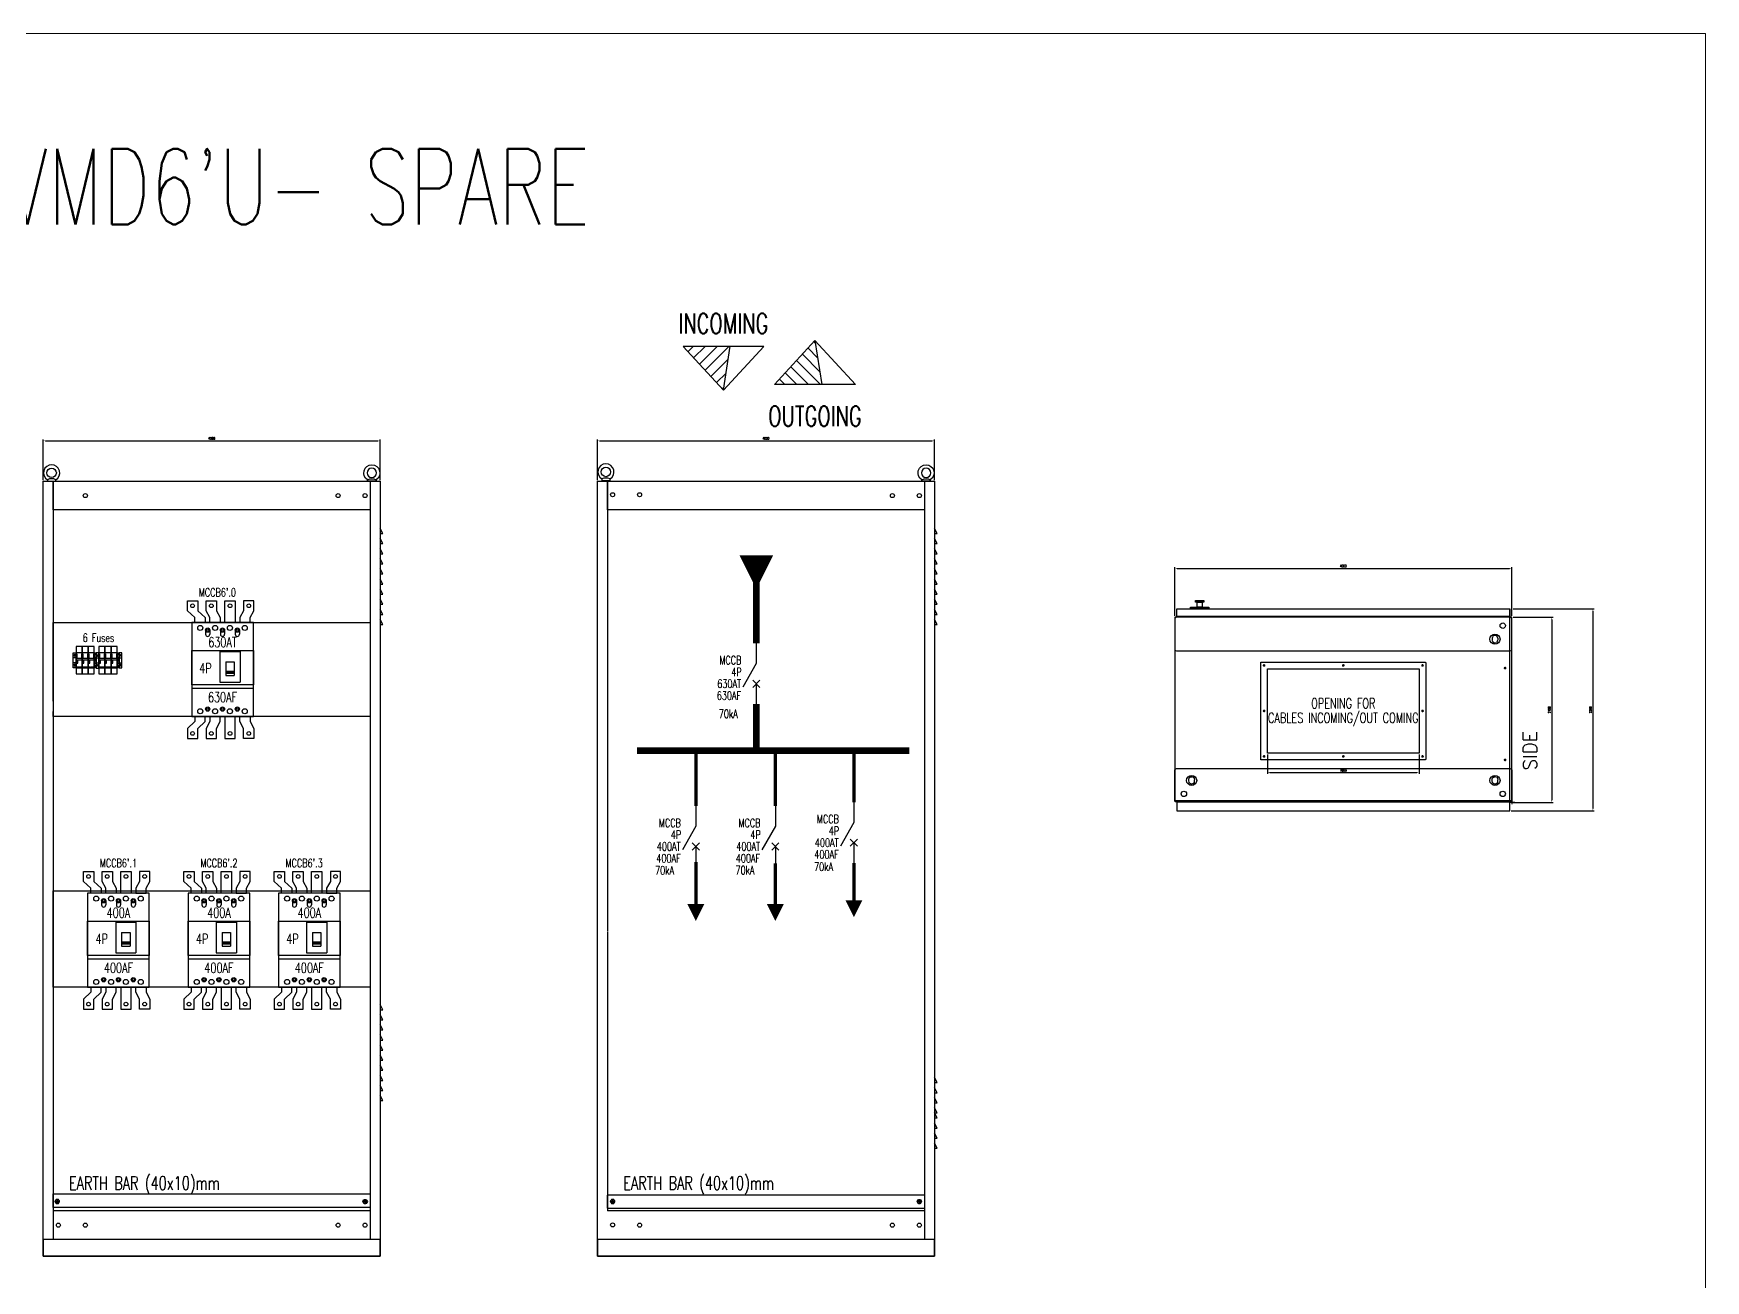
# Model space of a CAD drawing. Header units: inches. Extents: x 187 to 137830, y 99 to 66837.
# Drawn here: x 58298 to 78142, y 52033 to 66837 of the extents above; entities that cross this region are included whole.
import ezdxf
from ezdxf.enums import TextEntityAlignment as Align

# ---------------------------------------------------------------- set-up
doc = ezdxf.new("R2010")
doc.units = ezdxf.units.IN
doc.header["$MEASUREMENT"] = 0
doc.linetypes.add('HIDDEN', pattern=[0.375, 0.25, -0.125])
for name, color, linetype in [('accessory', 9, 'Continuous'), ('BOLT', 40, 'Continuous'), ('BUSBAR', 31, 'Continuous'), ('CHANGE', 4, 'Continuous'), ('Dim', 9, 'Continuous'), ('FRAME', 3, 'Continuous'), ('revise', 5, 'Continuous'), ('text', 2, 'Continuous')]:
    doc.layers.add(name, color=color, linetype=linetype)
doc.styles.add('SIMPLEX', font='SIMPLEX.shx', dxfattribs={"width": 0.7})
doc.styles.add('VNI-HELVE-CONDENSE', font='')
doc.styles.get('VNI-HELVE-CONDENSE').set_extended_font_data('VNI-Helve-Condense')
doc.dimstyles.new('STANDARD$0', dxfattribs={"dimscale": 2, "dimtxt": 12, "dimasz": 13, "dimexe": 10, "dimexo": 10, "dimgap": 10, "dimtad": 1, "dimdec": 0, "dimzin": 0, "dimdsep": 46, "dimtxsty": 'VNI-HELVE-CONDENSE', "dimcen": 2, "dimdle": 2, "dimclrd": 1, "dimclre": 1, "dimclrt": 2, "dimadec": 0, "dimazin": 0, "dimtfac": 1, "dimtdec": 0, "dimtofl": 0, "dimtmove": 0, "dimatfit": 3, "dimfxl": 1, "dimtolj": 1, "dimtzin": 0, "dimarcsym": 1})

# ---------------------------------------------------------------- blocks, each defined once
blk = doc.blocks.new('EYE BOLT')
at = {"layer": 'CHANGE'}
blk.add_line((-12.5, 0), (12.5, 0), dxfattribs=at)
at = {"layer": 'CHANGE', "linetype": 'Continuous'}
for p, q in [((12.5, 4.5), (6.1, 7)), ((12.5, 4.5), (6.1, 7)), ((12.5, 0), (12.5, 4.5)), ((12.5, 0), (12.5, 4.5))]:
    blk.add_line(p, q, dxfattribs=at)
blk.add_lwpolyline([(12.5, 0), (12.5, 4.5), (6.1, 7), (-6.1, 7), (-12.5, 4.5), (-12.5, 0)], dxfattribs=at)
blk.add_circle((0, 25), 14, dxfattribs=at)
blk.add_arc((0, 25), 24, 301.3323, 238.6677, dxfattribs=at)
blk = doc.blocks.new('*D157')
at = {"layer": 'DEFPOINTS', "color": 0, "transparency": 16777216}
for p in [(62414, 62000), (58414, 61520), (62414, 61520)]:
    blk.add_point(p, dxfattribs=at)
at = {"layer": 'Dim', "color": 8, "lineweight": -2, "transparency": 16777216}
for p, q in [((58414, 61535), (58414, 62015)), ((58441, 62000), (62387, 62000)), ((62414, 61535), (62414, 62015))]:
    blk.add_line(p, q, dxfattribs=at)
at = {"layer": 'Dim', "color": 8, "transparency": 16777216}
for points in [[(58441, 62005), (58441, 61996), (58414, 62000)], [(62387, 62005), (62387, 61996), (62414, 62000)]]:
    blk.add_solid(points, dxfattribs=at)
at = {"layer": 'Dim', "color": 6, "transparency": 16777216, "insert": (60414, 62029), "char_height": 27, "attachment_point": 5, "style": 'SIMPLEX'}
blk.add_mtext('\\A1;4000', dxfattribs=at)
blk = doc.blocks.new('BOL-12')
at = {"linetype": 'Continuous'}
for p, q in [((-13.4, 0), (13.4, 0)), ((-6, 10.4), (-12, 0)), ((-12, 0), (-6, -10.4)), ((6, 10.4), (-6, 10.4)), ((0, 13.4), (0, -13.4)), ((12, 0), (6, 10.4)), ((6, -10.4), (12, 0)), ((-6, -10.4), (6, -10.4))]:
    blk.add_line(p, q, dxfattribs=at)
for radius in [10.4, 8.39]:
    blk.add_circle((0, 0), radius, dxfattribs=at)
blk = doc.blocks.new('A$C0EF74EEC')
at = {"layer": 'CHANGE'}
for p, q in [((-30, -3.5), (-30, -94.5)), ((-30, -3.5), (30, -3.5)), ((-12.5, -33.5), (12.5, -33.5)), ((-12.5, -33.5), (-12.5, -74.5)), ((12.5, -33.5), (12.5, -74.5)), ((30, -3.5), (30, -94.5)), ((-30, -94.5), (30, -94.5)), ((-12.5, -74.5), (12.5, -74.5))]:
    blk.add_line(p, q, dxfattribs=at)
at = {"layer": 'CHANGE', "const_width": 10}
blk.add_lwpolyline([(-12.5, -64.5), (12.5, -64.5)], dxfattribs=at)
blk = doc.blocks.new('A$C50AB5FA1')
at = {"layer": 'CHANGE'}
blk.add_lwpolyline([(-91.5, 112), (91.5, 112), (91.5, 10), (-91.5, 10)], close=True, dxfattribs=at)
blk.add_blockref('A$C0EF74EEC', (22, 112), dxfattribs=at)
blk = doc.blocks.new('A$C0B0E2ACB')
at = {"layer": 'CHANGE'}
for p, q in [((-50.25, 162.5), (-50.25, 150)), ((-37.75, 162.5), (-37.75, 150)), ((-6.25, 162.5), (-6.25, 150)), ((6.25, 162.5), (6.25, 150)), ((37.75, 162.5), (37.75, 150)), ((50.25, 162.5), (50.25, 150))]:
    blk.add_line(p, q, dxfattribs=at)
at = {"layer": 'CHANGE', "linetype": 'Continuous', "ltscale": 0.4}
blk.add_line((-91.5, -10), (91.5, -10), dxfattribs=at)
blk.add_lwpolyline([(-91.5, -94.25), (91.5, -94.25), (91.5, 184.75), (-91.5, 184.75)], close=True, dxfattribs=at)
at = {"layer": 'CHANGE'}
for centre, radius in [((-66, 169), 7.5), ((-44, 162.5), 6.25), ((-44, 162.5), 6.25), ((-44, 162.5), 3.55), ((-22, 169), 7.5), ((0, 162.5), 6.25), ((0, 162.5), 6.25), ((0, 162.5), 3.55), ((22, 169), 7.5), ((44, 162.5), 6.25), ((44, 162.5), 3.55), ((66, 169), 7.5), ((-66, -78.5), 7.5), ((-44, -72), 6.25), ((-44, -72), 6.25), ((-44, -72), 3.55), ((-22, -78.5), 7.5), ((0, -72), 6.25), ((0, -72), 6.25), ((0, -72), 3.55), ((22, -78.5), 7.5), ((44, -72), 6.25), ((44, -72), 6.25), ((44, -72), 3.55), ((66, -78.5), 7.5)]:
    blk.add_circle(centre, radius, dxfattribs=at)
for centre in [(-44, 150), (0, 150), (44, 150)]:
    blk.add_arc(centre, 6.25, 180, 0, dxfattribs=at)
blk = doc.blocks.new('A$C25310AB9')
at = {"layer": 'CHANGE'}
for name, p in [('A$C0B0E2ACB', (91.5, 94.25)), ('A$C50AB5FA1', (91.5, 84.25))]:
    blk.add_blockref(name, p, dxfattribs=at)
blk = doc.blocks.new('A$C4D155230')
at = {"layer": 'CHANGE'}
for points in [[(-165, 204.5), (-165, 174.5), (-143, 154.5), (-143, 139.5), (-173.5, 139.5), (-173.5, 154.5), (-195.5, 174.5), (-195.5, 204.5), (-165, 204.5)], [(-109.5, 204.5), (-109.5, 174.5), (-98.5, 154.5), (-98.5, 139.5), (-129, 139.5), (-129, 154.5), (-140, 174.5), (-140, 204.5), (-109.5, 204.5)], [(-29, 204.5), (-29, 174.5), (-40, 154.5), (-40, 139.5), (-9.5, 139.5), (-9.5, 154.5), (1.5, 174.5), (1.5, 204.5), (-29, 204.5)], [(-165, -204.5), (-165, -174.5), (-143, -154.5), (-143, -139.5), (-173.5, -139.5), (-173.5, -154.5), (-195.5, -174.5), (-195.5, -204.5), (-165, -204.5)], [(-109.5, -204.5), (-109.5, -174.5), (-98.5, -154.5), (-98.5, -139.5), (-129, -139.5), (-129, -154.5), (-140, -174.5), (-140, -204.5), (-109.5, -204.5)], [(-29, -204.5), (-29, -174.5), (-40, -154.5), (-40, -139.5), (-9.5, -139.5), (-9.5, -154.5), (1.5, -174.5), (1.5, -204.5), (-29, -204.5)]]:
    blk.add_lwpolyline(points, dxfattribs=at)
for points in [[(-84.5, 204.5), (-54, 204.5), (-54, 139.5), (-84.5, 139.5)], [(-84.5, -204.5), (-54, -204.5), (-54, -139.5), (-84.5, -139.5)]]:
    blk.add_lwpolyline(points, close=True, dxfattribs=at)
for centre in [(-180.25, 189.5), (-124.75, 189.5), (-69.25, 189.5), (-13.75, 189.5), (-180.25, -189.5), (-124.75, -189.5), (-69.25, -189.5), (-13.75, -189.5)]:
    blk.add_circle(centre, 5.5, dxfattribs=at)
blk.add_blockref('A$C25310AB9', (-183, -139.5), dxfattribs=at)
at = {"layer": 'text', "style": 'SIMPLEX', "width": 0.7}
blk.add_text('400AF', height=30, dxfattribs=at).set_placement((-91.5, -81.77), align=Align.MIDDLE_CENTER)
blk = doc.blocks.new('A$C09140C5A')
at = {"layer": 'CHANGE'}
blk.add_blockref('A$C4D155230', (183, 0), dxfattribs=at)
at = {"layer": 'text', "style": 'SIMPLEX', "width": 0.7}
for tag, p in [('250A', (91.5, 81.6)), ('4P', (41.7, 3.9))]:
    blk.add_attdef(tag, text='', height=30, dxfattribs=at).set_placement(p, align=Align.MIDDLE)
blk = doc.blocks.new('0')
at = {"layer": 'CHANGE'}
for p, q in [((0, 19), (2, 19)), ((0, 6), (2, 6)), ((18, 5), (0, 5)), ((18, 0), (0, 0)), ((2, 19), (2, 6)), ((5, -8), (5, 0)), ((16, 19), (18, 19)), ((16, 19), (16, 6)), ((16, 6), (18, 6)), ((0, -8), (5, -8)), ((0.5, -1), (4, -1)), ((0.5, -1), (0.5, -7)), ((0.5, -7), (4, -7)), ((4, -7), (4, -1))]:
    blk.add_line(p, q, dxfattribs=at)
for points in [[(0, 23), (18, 23), (18, -23), (0, -23)], [(0, 23), (18, 23), (18, 5), (0, 5)]]:
    blk.add_lwpolyline(points, close=True, dxfattribs=at)
at = {"layer": 'text', "style": 'SIMPLEX', "width": 0.8}
blk.add_text('legrand', height=3, dxfattribs=at).set_placement((2, -21))
blk = doc.blocks.new('fuse')
at = {"layer": 'CHANGE'}
blk.add_lwpolyline([(18, 40.6), (0, 40.6), (0, -40.5), (18, -40.5)], close=True, dxfattribs=at)
blk.add_blockref('0', (0, 0))
blk = doc.blocks.new('End-stopper')
at = {"layer": 'CHANGE', "linetype": 'Continuous'}
for p, q in [((0, 7.5), (8, 7.5)), ((0, -7.5), (8, -7.5))]:
    blk.add_line(p, q, dxfattribs=at)
blk.add_lwpolyline([(0, -22.5), (8, -22.5), (8, 22.5), (0, 22.5)], close=True, dxfattribs=at)
at = {"layer": 'CHANGE', "linetype": 'Continuous', "const_width": 0.1}
for points in [[(6.2, 14.5), (1.8, 14.5)], [(4, 16.7), (4, 12.3)], [(6.2, -14.5), (1.8, -14.5)], [(4, -12.3), (4, -16.7)]]:
    blk.add_lwpolyline(points, dxfattribs=at)
at = {"layer": 'CHANGE', "linetype": 'Continuous'}
for centre, radius in [((4, 14.5), 2.5), ((4, 14.5), 2.2), ((4, -14.5), 2.5), ((4, -14.5), 2.2)]:
    blk.add_circle(centre, radius, dxfattribs=at)
blk = doc.blocks.new('1')
at = {"layer": 'CHANGE', "xscale": -1}
blk.add_blockref('End-stopper', (3089.7, 2178.7), dxfattribs=at)
blk = doc.blocks.new('e-04sqmm')
at = {"layer": 'CHANGE', "linetype": 'ByBlock'}
for p, q in [((6, 20), (0, 20)), ((6, 18), (0, 18)), ((6, 16), (0, 16)), ((6, 3), (0, 3)), ((6, -3), (0, -3)), ((6, -16), (0, -16)), ((6, -18), (0, -18)), ((6, -20), (0, -20))]:
    blk.add_line(p, q, dxfattribs=at)
blk.add_lwpolyline([(0, -21), (6, -21), (6, 21), (0, 21)], close=True, dxfattribs=at)
at = {"layer": 'CHANGE', "linetype": 'ByBlock', "const_width": 1}
for points in [[(1.4, 6.9), (4.6, 10.1)], [(1.4, -10.1), (4.6, -6.9)]]:
    blk.add_lwpolyline(points, dxfattribs=at)
at = {"layer": 'CHANGE', "linetype": 'ByBlock'}
for centre, radius in [((3, 8.5), 2.5), ((3, 0), 1), ((3, -8.5), 2.5)]:
    blk.add_circle(centre, radius, dxfattribs=at)
blk = doc.blocks.new('*D158')
at = {"layer": 'DEFPOINTS', "color": 0, "transparency": 16777216}
for p in [(68991, 62000), (64991, 61520), (68991, 61520)]:
    blk.add_point(p, dxfattribs=at)
at = {"layer": 'Dim', "color": 8, "lineweight": -2, "transparency": 16777216}
for p, q in [((64991, 61535), (64991, 62015)), ((65018, 62000), (68964, 62000)), ((68991, 61535), (68991, 62015))]:
    blk.add_line(p, q, dxfattribs=at)
at = {"layer": 'Dim', "color": 8, "transparency": 16777216}
for points in [[(65018, 62005), (65018, 61996), (64991, 62000)], [(68964, 62005), (68964, 61996), (68991, 62000)]]:
    blk.add_solid(points, dxfattribs=at)
at = {"layer": 'Dim', "color": 6, "transparency": 16777216, "insert": (66991, 62029), "char_height": 27, "attachment_point": 5, "style": 'SIMPLEX'}
blk.add_mtext('\\A1;4000', dxfattribs=at)
blk = doc.blocks.new('CB')
for p, q in [((0, 120), (0, 180)), ((0, 60), (-40, 130)), ((10.6, 109.4), (-10.6, 130.6)), ((-10.6, 109.4), (10.6, 130.6)), ((0, 0), (0, 60))]:
    blk.add_line(p, q)
blk = doc.blocks.new('*D153')
at = {"layer": 'DEFPOINTS', "color": 0, "transparency": 16777216}
for p in [(75843, 59907), (75843, 57708), (76317, 57708)]:
    blk.add_point(p, dxfattribs=at)
at = {"layer": 'Dim', "color": 8, "lineweight": -2, "transparency": 16777216}
for p, q in [((75858, 59907), (76332, 59907)), ((76317, 59880), (76317, 57735)), ((75858, 57708), (76332, 57708))]:
    blk.add_line(p, q, dxfattribs=at)
at = {"layer": 'Dim', "color": 8, "transparency": 16777216}
for points in [[(76312, 59880), (76321, 59880), (76317, 59907)], [(76312, 57735), (76321, 57735), (76317, 57708)]]:
    blk.add_solid(points, dxfattribs=at)
at = {"layer": 'Dim', "color": 6, "transparency": 16777216, "insert": (76288, 58808), "char_height": 27, "attachment_point": 5, "rotation": 90, "style": 'SIMPLEX'}
blk.add_mtext('\\A1;2198', dxfattribs=at)
blk = doc.blocks.new('*D154')
at = {"layer": 'DEFPOINTS', "color": 0, "transparency": 16777216}
for p in [(75843, 60007), (75819, 57608), (76805, 57608)]:
    blk.add_point(p, dxfattribs=at)
at = {"layer": 'Dim', "color": 8, "lineweight": -2, "transparency": 16777216}
for p, q in [((75858, 60007), (76820, 60007)), ((76805, 59980), (76805, 57635)), ((75834, 57608), (76820, 57608))]:
    blk.add_line(p, q, dxfattribs=at)
at = {"layer": 'Dim', "color": 8, "transparency": 16777216}
for points in [[(76801, 59980), (76810, 59980), (76805, 60007)], [(76801, 57635), (76810, 57635), (76805, 57608)]]:
    blk.add_solid(points, dxfattribs=at)
at = {"layer": 'Dim', "color": 6, "transparency": 16777216, "insert": (76777, 58807), "char_height": 27, "attachment_point": 5, "rotation": 90, "style": 'SIMPLEX'}
blk.add_mtext('\\A1;2399', dxfattribs=at)
blk = doc.blocks.new('A$C43AD0A24')
at = {"layer": 'CHANGE'}
for points in [[(-27.5, -5), (27.5, -5), (27.5, 0), (-27.5, 0)], [(-12.5, -25), (12.5, -25), (12.5, -20), (-12.5, -20)], [(-7.5, -20), (7.5, -20), (7.5, -5), (-7.5, -5)]]:
    blk.add_lwpolyline(points, close=True, dxfattribs=at)
blk = doc.blocks.new('*D155')
at = {"layer": 'DEFPOINTS', "color": 0, "transparency": 16777216}
for p in [(75843, 60487), (71843, 59907), (75843, 59907)]:
    blk.add_point(p, dxfattribs=at)
at = {"layer": 'Dim', "color": 8, "lineweight": -2, "transparency": 16777216}
for p, q in [((71843, 59922), (71843, 60502)), ((71870, 60487), (75816, 60487)), ((75843, 59922), (75843, 60502))]:
    blk.add_line(p, q, dxfattribs=at)
at = {"layer": 'Dim', "color": 8, "transparency": 16777216}
for points in [[(71870, 60491), (71870, 60482), (71843, 60487)], [(75816, 60491), (75816, 60482), (75843, 60487)]]:
    blk.add_solid(points, dxfattribs=at)
at = {"layer": 'Dim', "color": 6, "transparency": 16777216, "insert": (73843, 60515), "char_height": 27, "attachment_point": 5, "style": 'SIMPLEX'}
blk.add_mtext('\\A1;4000', dxfattribs=at)
blk = doc.blocks.new('A$C2A512ED8')
at = {"layer": 'FRAME', "linetype": 'HIDDEN'}
for p, q in [((3, 8), (-3, 8)), ((3, -8), (-3, -8))]:
    blk.add_line(p, q, dxfattribs=at)
for centre, start, end in [((-3, 0), 90, 270), ((3, 0), 270, 90)]:
    blk.add_arc(centre, 8, start, end, dxfattribs=at)
blk = doc.blocks.new('*D159')
at = {"layer": 'DEFPOINTS', "color": 0, "transparency": 16777216}
for p in [(72943, 58294), (74743, 58294), (72943, 58061)]:
    blk.add_point(p, dxfattribs=at)
at = {"layer": 'Dim', "color": 8, "lineweight": -2, "transparency": 16777216}
for p, q in [((72943, 58279), (72943, 58046)), ((74743, 58279), (74743, 58046)), ((74716, 58061), (72970, 58061))]:
    blk.add_line(p, q, dxfattribs=at)
at = {"layer": 'Dim', "color": 8, "transparency": 16777216}
for points in [[(72970, 58066), (72970, 58057), (72943, 58061)], [(74716, 58066), (74716, 58057), (74743, 58061)]]:
    blk.add_solid(points, dxfattribs=at)
at = {"layer": 'Dim', "color": 6, "transparency": 16777216, "insert": (73843, 58090), "char_height": 27, "attachment_point": 5, "style": 'SIMPLEX'}
blk.add_mtext('\\A1;1800', dxfattribs=at)
blk = doc.blocks.new('MCCB630AT')
at = {"layer": 'CHANGE'}
for points in [[(42445.3, 15765.2), (42445.3, 15735.2), (42467.3, 15715.2), (42467.3, 15700.2), (42436.8, 15700.2), (42436.8, 15715.2), (42414.8, 15735.2), (42414.8, 15765.2), (42445.3, 15765.2)], [(42500.8, 15765.2), (42500.8, 15735.2), (42511.8, 15715.2), (42511.8, 15700.2), (42481.3, 15700.2), (42481.3, 15715.2), (42470.3, 15735.2), (42470.3, 15765.2), (42500.8, 15765.2)], [(42581.3, 15765.2), (42581.3, 15735.2), (42570.3, 15715.2), (42570.3, 15700.2), (42600.8, 15700.2), (42600.8, 15715.2), (42611.8, 15735.2), (42611.8, 15765.2), (42581.3, 15765.2)], [(42445.3, 15356.2), (42445.3, 15386.2), (42467.3, 15406.2), (42467.3, 15421.2), (42436.8, 15421.2), (42436.8, 15406.2), (42414.8, 15386.2), (42414.8, 15356.2), (42445.3, 15356.2)], [(42500.8, 15356.2), (42500.8, 15386.2), (42511.8, 15406.2), (42511.8, 15421.2), (42481.3, 15421.2), (42481.3, 15406.2), (42470.3, 15386.2), (42470.3, 15356.2), (42500.8, 15356.2)], [(42581.3, 15356.2), (42581.3, 15386.2), (42570.3, 15406.2), (42570.3, 15421.2), (42600.8, 15421.2), (42600.8, 15406.2), (42611.8, 15386.2), (42611.8, 15356.2), (42581.3, 15356.2)]]:
    blk.add_lwpolyline(points, dxfattribs=at)
for points in [[(42525.8, 15765.2), (42556.3, 15765.2), (42556.3, 15700.2), (42525.8, 15700.2)], [(42525.8, 15356.2), (42556.3, 15356.2), (42556.3, 15421.2), (42525.8, 15421.2)]]:
    blk.add_lwpolyline(points, close=True, dxfattribs=at)
for centre in [(42430.1, 15750.2), (42485.6, 15750.2), (42541.1, 15750.2), (42596.6, 15750.2), (42430.1, 15371.2), (42485.6, 15371.2), (42541.1, 15371.2), (42596.6, 15371.2)]:
    blk.add_circle(centre, 5.5, dxfattribs=at)
blk.add_blockref('A$C25310AB9', (42427.3, 15421.2), dxfattribs=at)
at = {"layer": 'text', "ltscale": 100, "style": 'SIMPLEX', "width": 0.7}
blk.add_text("MCCB6'.0", height=25, dxfattribs=at).set_placement((42503.6, 15789.7), align=Align.MIDDLE_CENTER)
at = {"layer": 'text', "style": 'SIMPLEX', "width": 0.7}
blk.add_text('630AF', height=30, dxfattribs=at).set_placement((42518.8, 15478.9), align=Align.MIDDLE_CENTER)
for tag, p in [('630A', (42518.8, 15642.3)), ('4P', (42468.3, 15564.6))]:
    blk.add_attdef(tag, text='', height=30, dxfattribs=at).set_placement(p, align=Align.MIDDLE)

msp = doc.modelspace()

# ---------------------------------------------------------------- hatches: boundary and pattern name
at = {"layer": 'CHANGE', "linetype": 'Continuous'}
h = msp.add_hatch(dxfattribs=at)
h.set_pattern_fill('ANSI31', color=256, scale=800, angle=720, style=0)
h.set_pattern_definition([(45, (50800.52, 25591.62), (-70.71068, 70.71068), [])])
h.paths.add_polyline_path([(66566.72, 63122.3), (66486.72, 62602.3), (66006.72, 63122.3)])
h = msp.add_hatch(dxfattribs=at)
h.set_pattern_fill('ANSI31', color=256, scale=800, angle=720, style=0)
h.set_pattern_definition([(315, (51886.9, 100201.28), (-70.71068, -70.71068), [])])
h.paths.add_polyline_path([(67653.1, 62670.6), (67573.1, 63190.6), (67093.1, 62670.6)])

# ---------------------------------------------------------------- linework, layer by layer
at = {"color": 6, "linetype": 'Continuous', "lineweight": 0}
msp.add_lwpolyline([(42463.02, 66837.09), (78142.15, 66837.09), (78142.15, 38060.36), (42463.02, 38060.36)], close=True, dxfattribs=at)
at = {"const_width": 16}
for points in [[(72895.08, 59334.41, 1), (72911.08, 59334.41, 1)], [(73835.08, 59334.41, -1), (73851.08, 59334.41, -1)], [(74791.08, 59334.41, -1), (74775.08, 59334.41, -1)], [(75771.08, 59303.13, 1), (75755.08, 59303.13, 1)], [(72895.08, 58794.41, 1), (72911.08, 58794.41, 1)], [(74791.08, 58794.41, -1), (74775.08, 58794.41, -1)], [(72895.08, 58254.41, -1), (72911.08, 58254.41, -1)], [(73835.08, 58254.41, 1), (73851.08, 58254.41, 1)], [(74791.08, 58254.41, 1), (74775.08, 58254.41, 1)], [(75771.08, 58213.47, -1), (75755.08, 58213.47, -1)]]:
    msp.add_lwpolyline(points, format="xyb", close=True, dxfattribs=at)
at = {"layer": 'accessory', "linetype": 'HIDDEN'}
msp.add_lwpolyline([(72863.08, 58214.41), (72863.08, 59374.41), (74823.08, 59374.41), (74823.08, 58214.41)], close=True, dxfattribs=at)
at = {"layer": 'BUSBAR'}
for points in [[(66876.8, 60240.64, 0, 400, 0), (66876.8, 60640.64, 640, 640, 0)], [(66876.8, 60240.64, 0, 200, 0), (66876.8, 60440.64, 320, 320, 0)], [(66876.8, 60240.64, 0, 200, 0), (66876.8, 60440.64, 320, 320, 0)], [(65462.69, 58323.76, 80, 80, 0), (68693.18, 58323.76, 0, 0, 0)], [(66159.59, 56301.06, 0, 200, 0), (66159.59, 56501.06, 320, 320, 0)], [(67102.85, 56301.06, 0, 200, 0), (67102.85, 56501.06, 320, 320, 0)], [(68034.75, 56346.47, 0, 200, 0), (68034.75, 56546.47, 320, 320, 0)]]:
    msp.add_lwpolyline(points, format="xyseb", dxfattribs=at)
for points, const_width in [([(66876.8, 59597.05), (66876.8, 60475.4)], 80), ([(66876.8, 58877.05), (66876.8, 58323.76)], 80), ([(66159.59, 57665.42), (66159.59, 58323.76)], 40), ([(67102.85, 57665.42), (67102.85, 58323.76)], 40), ([(68034.75, 57710.83), (68034.75, 58323.76)], 40), ([(66159.59, 57001.15), (66159.59, 56501.06)], 40), ([(67102.85, 56985.66), (67102.85, 56501.06)], 40), ([(68034.75, 56990.83), (68034.75, 56546.47)], 40)]:
    msp.add_lwpolyline(points, dxfattribs=dict(at, const_width=const_width))
at = {"layer": 'BUSBAR', "linetype": 'HIDDEN'}
for points in [[(62293.75, 52900.33), (58533.75, 52900.33), (58533.75, 53060.33), (62293.75, 53060.33)], [(68871.49, 52889.33), (65111.49, 52889.33), (65111.49, 53049.33), (68871.49, 53049.33)]]:
    msp.add_lwpolyline(points, close=True, dxfattribs=at)
at = {"layer": 'CHANGE', "linetype": 'Continuous'}
for p, q in [((66485.73, 62603.38), (66565.73, 63123.38)), ((67573.1, 63190.6), (67653.1, 62670.6))]:
    msp.add_line(p, q, dxfattribs=at)
for points in [[(66966.72, 63122.3), (66006.72, 63122.3), (66486.72, 62602.3), (66486.72, 62602.3)], [(68053.1, 62670.6), (67093.1, 62670.6), (67573.1, 63190.6), (67573.1, 63190.6)]]:
    msp.add_lwpolyline(points, close=True, dxfattribs=at)
at = {"layer": 'CHANGE', "linetype": 'ByBlock'}
for points in [[(62413.75, 60900.33), (62444.75, 60900.33), (62413.75, 60960.33)], [(62413.75, 60900.33), (62444.75, 60900.33), (62413.75, 60960.33)], [(68991.49, 60900.33), (69022.5, 60900.33), (68991.49, 60960.33)], [(68991.49, 60900.33), (69022.5, 60900.33), (68991.49, 60960.33)], [(62413.75, 60780.33), (62444.75, 60780.33), (62413.75, 60840.33)], [(62413.75, 60780.33), (62444.75, 60780.33), (62413.75, 60840.33)], [(68991.49, 60780.33), (69022.5, 60780.33), (68991.49, 60840.33)], [(68991.49, 60780.33), (69022.5, 60780.33), (68991.49, 60840.33)], [(62413.75, 60660.33), (62444.75, 60660.33), (62413.75, 60720.33)], [(62413.75, 60660.33), (62444.75, 60660.33), (62413.75, 60720.33)], [(62413.75, 60540.33), (62444.75, 60540.33), (62413.75, 60600.33)], [(62413.75, 60540.33), (62444.75, 60540.33), (62413.75, 60600.33)], [(68991.49, 60660.33), (69022.5, 60660.33), (68991.49, 60720.33)], [(68991.49, 60660.33), (69022.5, 60660.33), (68991.49, 60720.33)], [(68991.49, 60540.33), (69022.5, 60540.33), (68991.49, 60600.33)], [(68991.49, 60540.33), (69022.5, 60540.33), (68991.49, 60600.33)], [(62413.75, 60420.33), (62444.75, 60420.33), (62413.75, 60480.33)], [(62413.75, 60420.33), (62444.75, 60420.33), (62413.75, 60480.33)], [(62413.75, 60300.33), (62444.75, 60300.33), (62413.75, 60360.33)], [(62413.75, 60300.33), (62444.75, 60300.33), (62413.75, 60360.33)], [(68991.49, 60420.33), (69022.5, 60420.33), (68991.49, 60480.33)], [(68991.49, 60420.33), (69022.5, 60420.33), (68991.49, 60480.33)], [(68991.49, 60300.33), (69022.5, 60300.33), (68991.49, 60360.33)], [(68991.49, 60300.33), (69022.5, 60300.33), (68991.49, 60360.33)], [(62413.75, 60180.33), (62444.75, 60180.33), (62413.75, 60240.33)], [(62413.75, 60180.33), (62444.75, 60180.33), (62413.75, 60240.33)], [(68991.49, 60180.33), (69022.5, 60180.33), (68991.49, 60240.33)], [(68991.49, 60180.33), (69022.5, 60180.33), (68991.49, 60240.33)], [(62413.75, 60060.33), (62444.75, 60060.33), (62413.75, 60120.33)], [(62413.75, 60060.33), (62444.75, 60060.33), (62413.75, 60120.33)], [(62413.75, 59940.33), (62444.75, 59940.33), (62413.75, 60000.33)], [(62413.75, 59940.33), (62444.75, 59940.33), (62413.75, 60000.33)], [(68991.49, 60060.33), (69022.5, 60060.33), (68991.49, 60120.33)], [(68991.49, 60060.33), (69022.5, 60060.33), (68991.49, 60120.33)], [(68991.49, 59940.33), (69022.5, 59940.33), (68991.49, 60000.33)], [(68991.49, 59940.33), (69022.5, 59940.33), (68991.49, 60000.33)], [(62413.75, 59820.33), (62444.75, 59820.33), (62413.75, 59880.33)], [(62413.75, 59820.33), (62444.75, 59820.33), (62413.75, 59880.33)], [(68991.49, 59820.33), (69022.5, 59820.33), (68991.49, 59880.33)], [(68991.49, 59820.33), (69022.5, 59820.33), (68991.49, 59880.33)], [(62413.75, 55248.28), (62444.75, 55248.28), (62413.75, 55308.28)], [(62413.75, 55248.28), (62444.75, 55248.28), (62413.75, 55308.28)], [(62413.75, 55128.28), (62444.75, 55128.28), (62413.75, 55188.28)], [(62413.75, 55128.28), (62444.75, 55128.28), (62413.75, 55188.28)], [(62413.75, 55008.28), (62444.75, 55008.28), (62413.75, 55068.28)], [(62413.75, 55008.28), (62444.75, 55008.28), (62413.75, 55068.28)], [(62413.75, 54888.28), (62444.75, 54888.28), (62413.75, 54948.28)], [(62413.75, 54888.28), (62444.75, 54888.28), (62413.75, 54948.28)], [(62413.75, 54768.28), (62444.75, 54768.28), (62413.75, 54828.28)], [(62413.75, 54768.28), (62444.75, 54768.28), (62413.75, 54828.28)], [(62413.75, 54648.28), (62444.75, 54648.28), (62413.75, 54708.28)], [(62413.75, 54648.28), (62444.75, 54648.28), (62413.75, 54708.28)], [(62413.75, 54528.28), (62444.75, 54528.28), (62413.75, 54588.28)], [(62413.75, 54528.28), (62444.75, 54528.28), (62413.75, 54588.28)], [(62413.75, 54408.28), (62444.75, 54408.28), (62413.75, 54468.28)], [(62413.75, 54408.28), (62444.75, 54408.28), (62413.75, 54468.28)], [(68991.49, 54382.62), (69022.5, 54382.62), (68991.49, 54442.62)], [(68991.49, 54382.62), (69022.5, 54382.62), (68991.49, 54442.62)], [(62413.75, 54288.28), (62444.75, 54288.28), (62413.75, 54348.28)], [(62413.75, 54288.28), (62444.75, 54288.28), (62413.75, 54348.28)], [(62413.75, 54168.28), (62444.75, 54168.28), (62413.75, 54228.28)], [(62413.75, 54168.28), (62444.75, 54168.28), (62413.75, 54228.28)], [(68991.49, 54262.62), (69022.5, 54262.62), (68991.49, 54322.62)], [(68991.49, 54262.62), (69022.5, 54262.62), (68991.49, 54322.62)], [(68991.49, 54142.62), (69022.5, 54142.62), (68991.49, 54202.62)], [(68991.49, 54142.62), (69022.5, 54142.62), (68991.49, 54202.62)], [(68991.49, 54022.62), (69022.5, 54022.62), (68991.49, 54082.62)], [(68991.49, 54022.62), (69022.5, 54022.62), (68991.49, 54082.62)], [(68991.49, 53962.62), (69022.5, 53962.62), (68991.49, 54022.62)], [(68991.49, 53962.62), (69022.5, 53962.62), (68991.49, 54022.62)], [(68991.49, 53842.62), (69022.5, 53842.62), (68991.49, 53902.62)], [(68991.49, 53842.62), (69022.5, 53842.62), (68991.49, 53902.62)], [(68991.49, 53722.62), (69022.5, 53722.62), (68991.49, 53782.62)], [(68991.49, 53722.62), (69022.5, 53722.62), (68991.49, 53782.62)], [(68991.49, 53602.62), (69022.5, 53602.62), (68991.49, 53662.62)], [(68991.49, 53602.62), (69022.5, 53602.62), (68991.49, 53662.62)]]:
    msp.add_lwpolyline(points, dxfattribs=at)
msp.add_lwpolyline([(74743.08, 58294.41), (72943.08, 58294.41), (72943.08, 59294.41), (74743.08, 59294.41)], close=True, dxfattribs=at)
at = {"layer": 'CHANGE', "linetype": 'Continuous'}
for centre in [(75643.08, 59646.8), (72043.08, 57970.06), (75643.08, 57970.06)]:
    msp.add_circle(centre, 60, dxfattribs=at)
at = {"layer": 'FRAME'}
for p, q in [((58533.75, 61520.33), (58533.75, 58968.46)), ((62293.75, 61520.33), (62293.75, 58968.46)), ((65111.49, 61520.33), (65111.49, 56176.05)), ((68871.49, 61520.33), (68871.49, 56168.46)), ((58533.75, 58968.46), (58533.75, 52520.33)), ((62293.75, 58968.46), (62293.75, 52520.33)), ((65111.49, 56168.46), (65111.49, 52860.33)), ((68871.49, 56168.46), (68871.49, 52520.33)), ((62293.75, 52860.33), (58533.75, 52860.33)), ((68871.49, 52860.33), (65111.49, 52860.33))]:
    msp.add_line(p, q, dxfattribs=at)
at = {"layer": 'FRAME', "linetype": 'ByBlock'}
for p, q in [((75819.08, 59506.8), (75819.08, 60006.8)), ((75819.08, 58110.06), (75819.08, 59506.8)), ((75819.08, 57610.06), (75819.08, 58110.06))]:
    msp.add_line(p, q, dxfattribs=at)
at = {"layer": 'FRAME'}
for points in [[(58413.75, 58968.46), (58413.75, 61520.33), (62413.75, 61520.33), (62413.75, 58968.46)], [(64991.49, 56168.46), (64991.49, 61520.33), (68991.49, 61520.33), (68991.49, 56168.46)], [(62413.75, 58968.46), (62413.75, 52320.33), (58413.75, 52320.33), (58413.75, 58968.46)], [(68991.49, 56168.46), (68991.49, 52320.33), (64991.49, 52320.33), (64991.49, 56168.46)]]:
    msp.add_lwpolyline(points, dxfattribs=at)
for points in [[(62293.75, 61180.33), (58533.75, 61180.33), (58533.75, 61520.33), (62293.75, 61520.33)], [(68871.49, 61180.33), (65111.49, 61180.33), (65111.49, 61520.33), (68871.49, 61520.33)], [(62413.75, 52520.33), (58413.75, 52520.33), (58413.75, 52320.33), (62413.75, 52320.33)], [(68991.49, 52520.33), (64991.49, 52520.33), (64991.49, 52320.33), (68991.49, 52320.33)]]:
    msp.add_lwpolyline(points, close=True, dxfattribs=at)
at = {"layer": 'FRAME', "linetype": 'ByBlock'}
for points in [[(71867.08, 59906.8), (71867.08, 60006.8), (75819.08, 60006.8), (75819.08, 59906.8)], [(75843.08, 59506.8), (75843.08, 59906.8), (71843.08, 59906.8), (71843.08, 59506.8)], [(71843.08, 59506.8), (71843.08, 58110.06)], [(75843.08, 58110.06), (75843.08, 59506.8)], [(71843.08, 58110.06), (71843.08, 57730.06), (75843.08, 57730.06)], [(75843.08, 57730.06), (75843.08, 58110.06)], [(71867.08, 57710.06), (71867.08, 57610.06), (75819.08, 57610.06), (75819.08, 57710.06)]]:
    msp.add_lwpolyline(points, dxfattribs=at)
at = {"layer": 'FRAME', "linetype": 'HIDDEN'}
msp.add_lwpolyline([(58533.75, 58911.55), (58533.75, 59843.29), (62293.75, 59843.29), (62293.75, 58727.29), (58533.75, 58727.29), (58533.75, 58786.49)], dxfattribs=at)
at = {"layer": 'FRAME', "linetype": 'Continuous'}
for points in [[(71863.08, 59506.8), (75823.08, 59506.8, 0.41421356), (75843.08, 59526.8), (75843.08, 59886.8, 0.41421356), (75823.08, 59906.8), (71863.08, 59906.8, 0.41421356), (71843.08, 59886.8), (71843.08, 59526.8, 0.41421356)], [(71863.08, 58110.06), (75823.08, 58110.06, -0.41421356), (75843.08, 58090.06), (75843.08, 57730.06, -0.41421356), (75823.08, 57710.06), (71863.08, 57710.06, -0.41421356), (71843.08, 57730.06), (71843.08, 58090.06, -0.41421356)]]:
    msp.add_lwpolyline(points, format="xyb", close=True, dxfattribs=at)
at = {"layer": 'FRAME', "const_width": 20}
msp.add_lwpolyline([(71867.08, 59916.8), (75819.08, 59916.8)], dxfattribs=at)
at = {"layer": 'FRAME', "linetype": 'HIDDEN'}
msp.add_lwpolyline([(58533.75, 56660.37), (62293.75, 56660.37), (62293.75, 55514.37), (58533.75, 55514.37)], close=True, dxfattribs=at)
at = {"layer": 'FRAME'}
for centre in [(58913.75, 61350.33), (61913.75, 61350.33), (62233.75, 61350.33), (65171.49, 61361.16), (65491.49, 61361.16), (68491.49, 61350.33), (68811.49, 61350.33), (58593.75, 52690.33), (58913.75, 52690.33), (61913.75, 52690.33), (62233.75, 52690.33), (65171.49, 52693.42), (65491.49, 52690.33), (68491.49, 52690.33), (68811.49, 52690.33)]:
    msp.add_circle(centre, 24, dxfattribs=at)
at = {"layer": 'FRAME', "linetype": 'Continuous'}
for centre in [(75735.08, 59806.8), (71951.08, 57810.06), (75735.08, 57810.06)]:
    msp.add_circle(centre, 32, dxfattribs=at)
at = {"layer": 'revise', "linetype": 'Continuous'}
for p, q in [((75819.08, 57710.06), (75880.24, 57710.06)), ((75843.08, 57730.06), (75843.08, 57686.64))]:
    msp.add_line(p, q, dxfattribs=at)

# ---------------------------------------------------------------- block references
at = {"yscale": 4, "zscale": 4}
for p, xscale in [((58513.75, 61520.33), 4), ((62313.75, 61520.33), -4), ((65091.49, 61531.16), 4), ((68891.49, 61520.33), -4)]:
    msp.add_blockref('EYE BOLT', p, dxfattribs=dict(at, xscale=xscale))
at = {"layer": 'BOLT', "yscale": 2.239999999990687, "zscale": 2.24}
for p, xscale in [((58580.54, 52972.42), 2.240000000223517), ((62233.75, 52969.29), -2.240000000223517), ((65171.49, 52972.42), 2.240000000223517), ((68811.49, 52969.33), -2.240000000223517)]:
    msp.add_blockref('BOL-12', p, dxfattribs=dict(at, xscale=xscale))
at = {"layer": 'CHANGE', "extrusion": (0, 0, -1), "xscale": 4, "yscale": 4, "zscale": -4, "rotation": 180}
msp.add_blockref('A$C43AD0A24', (-72139.08, 60006.8), dxfattribs=at)
at = {"layer": 'CHANGE', "xscale": 3.996962308883667, "yscale": 3.996962308650836, "zscale": 3.996962308650836}
for p in [(58802.96, 59395.54), (58874.9, 59395.54), (58946.85, 59395.54), (59074.79, 59395.54), (59146.74, 59395.54), (59218.68, 59395.54)]:
    msp.add_blockref('fuse', p, dxfattribs=at)
at = {"layer": 'CHANGE', "xscale": -4, "yscale": 4, "zscale": 4, "rotation": 180}
for p in [(66876.8, 59597.05), (66159.59, 57665.42), (67102.85, 57665.42), (68034.75, 57710.83)]:
    msp.add_blockref('CB', p, dxfattribs=at)
at = {"layer": 'CHANGE', "linetype": 'Continuous', "yscale": 4, "zscale": 4}
for p, xscale in [((46444.35, 50681), 4), ((71401.41, 50679.2), -4), ((71673.24, 50681), -4)]:
    msp.add_blockref('1', p, dxfattribs=dict(at, xscale=xscale))
at = {"layer": 'Dim', "linetype": 'HIDDEN', "yscale": 4, "zscale": 4, "rotation": 90}
for p, xscale in [((75643.08, 59646.8), 4), ((72043.08, 57970.06), -4), ((75643.08, 57970.06), -4)]:
    msp.add_blockref('A$C2A512ED8', p, dxfattribs=dict(at, xscale=xscale))
at = {"layer": 'Dim', "linetype": 'Continuous', "xscale": 4, "yscale": 4, "zscale": 4}
for p in [(59018.79, 59395.54), (59290.63, 59395.54)]:
    msp.add_blockref('e-04sqmm', p, dxfattribs=at)
for p in [(58940.88, 56072.37), (60133.18, 56072.37), (61205.62, 56072.37)]:
    msp.add_blockref('A$C09140C5A', p, dxfattribs=at).add_auto_attribs({'4P': '4P', '250A': '400A'})
at = {"layer": 'revise', "linetype": 'Continuous', "xscale": 4, "yscale": 4, "zscale": 4}
msp.add_blockref('MCCB630AT', (-109533.52, -2957.44), dxfattribs=at).add_auto_attribs({'4P': '4P', '630A': '630AT'})

# ---------------------------------------------------------------- texts
at = {"layer": 'text', "ltscale": 100, "style": 'SIMPLEX', "width": 0.7}
for s, height, p in [("LV PANEL BOARD- LVMD6'U- SPARE", 900, (57040.44, 65018.75)), ('6 Fuses', 100, (59069.76, 59663.47)), ("MCCB6'.1", 100, (59306.88, 56988.58)), ("MCCB6'.2", 100, (60499.18, 56988.58)), ("MCCB6'.3", 100, (61510.62, 56988.58))]:
    msp.add_text(s, height=height, dxfattribs=at).set_placement(p, align=Align.MIDDLE_CENTER)
at = {"layer": 'text', "style": 'SIMPLEX', "width": 0.7}
for s, height, p in [('INCOMING', 240, (66485.73, 63393.59)), ('OUTGOING', 240, (67572.11, 62293.89)), ('OPENING FOR', 120, (73843.08, 58884.41)), ('CABLES INCOMING/OUT COMING', 120, (73843.08, 58704.41)), ('EARTH BAR (40x10)mm', 160, (59613.75, 53178.33)), ('EARTH BAR (40x10)mm', 160, (66191.49, 53178.33))]:
    msp.add_text(s, height=height, dxfattribs=at).set_placement(p, align=Align.MIDDLE)
for s, p in [('MCCB', (66699.16, 59397.26)), ('630AT', (66695.82, 59117.26)), ('630AF', (66695.82, 58977.26)), ('70kA', (66656.92, 58760.04, -20)), ('MCCB', (67857.1, 57511.03)), ('MCCB', (65981.95, 57465.63)), ('MCCB', (66925.21, 57465.63)), ('400AT', (65978.61, 57185.63)), ('400AT', (66921.87, 57185.63)), ('400AT', (67853.77, 57231.03)), ('400AF', (65978.61, 57045.63)), ('70kA', (66855.21, 56904.16)), ('400AF', (66921.87, 57045.63)), ('70kA', (67787.1, 56945.2)), ('400AF', (67853.77, 57091.03)), ('70kA', (65900.27, 56901.65))]:
    msp.add_text(s, height=100, dxfattribs=at).set_placement(p, align=Align.MIDDLE_RIGHT)
for p in [(66579.76, 59257.26), (65862.55, 57325.63), (66805.81, 57325.63), (67737.7, 57371.03)]:
    msp.add_text('4P', height=100, dxfattribs=at).set_placement(p, align=Align.MIDDLE_LEFT)
at = {"layer": 'text', "color": 7, "linetype": 'ByBlock', "style": 'SIMPLEX'}
msp.add_text('SIDE', height=160, rotation=90, dxfattribs=at).set_placement((76058.9, 58089.4), align=Align.MIDDLE_LEFT)

# ---------------------------------------------------------------- dimensions: what is measured, and where the dimension line sits
at = {"layer": 'Dim'}
for base, p1, p2, picture, middle in [((62413.75, 62000.33), (58413.75, 61520.33), (62413.75, 61520.33), '*D157', (60413.75, 62028.83)), ((68991.49, 62000.33), (64991.49, 61520.33), (68991.49, 61520.33), '*D158', (66991.49, 62028.83)), ((75843.08, 60486.8), (71843.08, 59906.8), (75843.08, 59906.8), '*D155', (73843.08, 60515.3)), ((72943.08, 58061.43), (74743.08, 58294.41), (72943.08, 58294.41), '*D159', (73843.08, 58089.93))]:
    dim = msp.add_linear_dim(base=base, p1=p1, p2=p2, dimstyle='STANDARD$0', override={"dimscale": 1.5, "dimtxt": 18, "dimasz": 18, "dimtxsty": 'SIMPLEX', "dimclrd": 8, "dimclre": 8, "dimclrt": 6, "dimtmove": 1}, dxfattribs=at)
    dim.commit()
    dim.dimension.update_dxf_attribs({"geometry": picture, "text_midpoint": middle})
for base, p1, p2, picture, middle in [((76805.04, 57607.71), (75843.08, 60006.8), (75819.08, 57607.71), '*D154', (76776.54, 58807.26)), ((76316.7, 57708.35), (75843.08, 59906.8), (75843.08, 57708.35), '*D153', (76288.2, 58807.58))]:
    dim = msp.add_linear_dim(base=base, p1=p1, p2=p2, angle=90, dimstyle='STANDARD$0', override={"dimscale": 1.5, "dimtxt": 18, "dimasz": 18, "dimtxsty": 'SIMPLEX', "dimclrd": 8, "dimclre": 8, "dimclrt": 6, "dimtmove": 1}, dxfattribs=at)
    dim.commit()
    dim.dimension.update_dxf_attribs({"geometry": picture, "text_midpoint": middle})

doc.saveas('drawing.dxf')
